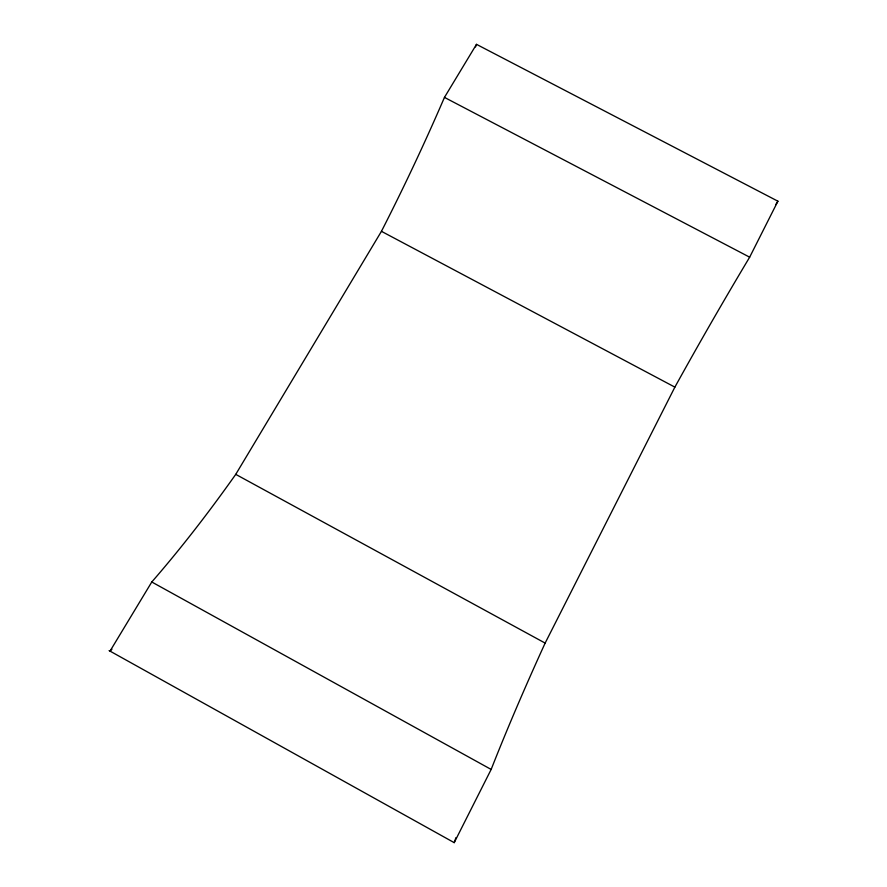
<?xml version="1.0" encoding="UTF-8"?>
<svg xmlns="http://www.w3.org/2000/svg" width="887" height="887" viewBox="0 0 887 887"><rect width="100%" height="100%" fill="white"/><g stroke="black" fill="none" stroke-linecap="round" stroke-linejoin="round"><path stroke-width="1.33" d="M109.09 650.592L454.211 842.65L491.154 769.439A767.288 135.134 -60.2 0 1 545.139 643.097L674.874 387.131A767.288 135.134 -60.2 0 1 749.659 257.186L777.91 201.205L476.496 44.35L444.454 97.393A746.211 244.546 -64.8 0 1 381.443 231.33L235.742 474.357A746.211 244.546 -64.8 0 1 151.777 581.994L110.032 651.113A655.349 192.302 -63.6 0 0 111.939 649.229M444.454 97.393L749.659 257.186M381.443 231.33L674.874 387.131M235.742 474.357L545.139 643.097M151.777 581.994L491.154 769.439M454.211 842.65A671.248 105.376 -60.7 0 1 455.951 837.616M775.737 204.653A671.248 105.376 -60.7 0 1 777.91 201.205M476.496 44.35A655.349 192.302 -63.6 0 1 475.521 46.911"/></g></svg>
